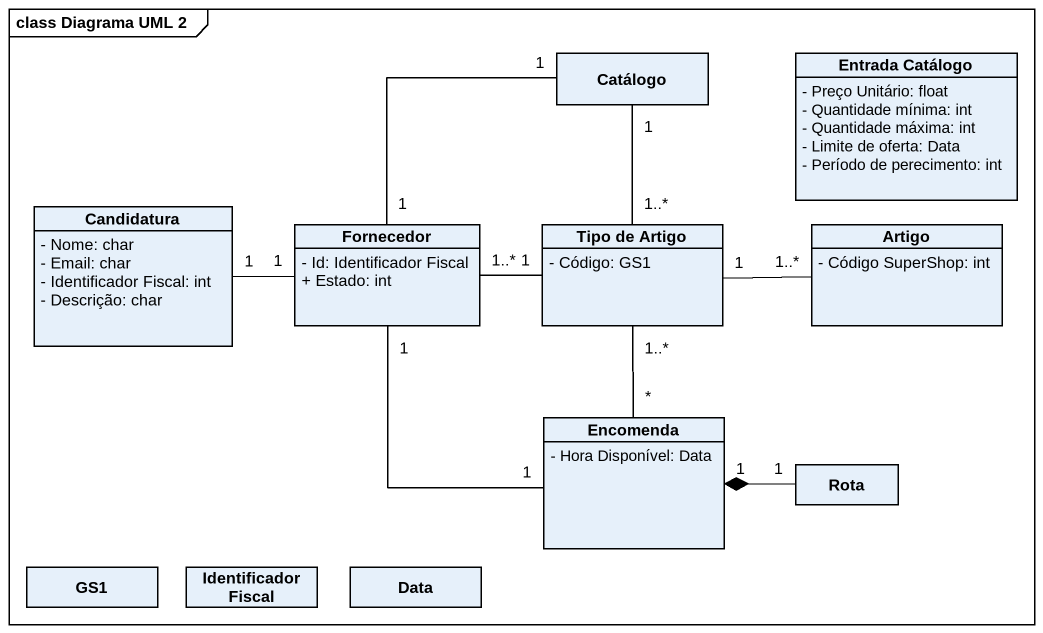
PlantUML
@startuml
mainframe class Diagrama UML 2
hide circle
hide empty members
skinparam classAttributeIconSize 0
class Catálogo
class "Entrada Catálogo" as Entrada_Catálogo {
  - Preço Unitário: float
  - Quantidade mínima: int
  - Quantidade máxima: int
  - Limite de oferta: Data
  - Período de perecimento: int
}
class Candidatura {
  - Nome: char
  - Email: char
  - Identificador Fiscal: int
  - Descrição: char
}
class Fornecedor {
  - Id: Identificador Fiscal
  + Estado: int
}
class "Tipo de Artigo" as Tipo_de_Artigo {
  - Código: GS1
}
class Artigo {
  - Código SuperShop: int
}
class Encomenda {
  - Hora Disponível: Data
}
class Rota
class GS1
class "Identificador Fiscal" as Identificador_Fiscal
class Data
Catálogo "1" -- "1..*" Tipo_de_Artigo
Fornecedor "1" -up- "1" Catálogo
Fornecedor "1" -left- "1" Candidatura
Fornecedor "1..*" -right- "1" Tipo_de_Artigo
Fornecedor "1" -- "1" Encomenda
Tipo_de_Artigo "1" -right- "1..*" Artigo
Tipo_de_Artigo "1..*" -- "*" Encomenda
Rota "1" -left-* "1" Encomenda
@enduml
